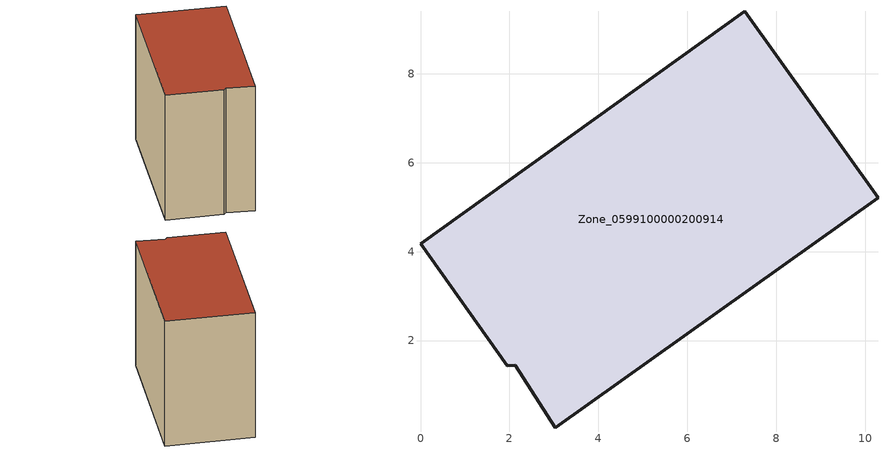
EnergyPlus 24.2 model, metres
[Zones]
Zone_0599100000200914
 floor ground (C_G): 2.13,1.44 1.95,1.44 0,4.17 7.3,9.41 10.29,5.21 3.03,0.04 z0
 wall outside (C_F): 10.29,5.21 7.3,9.41 0,4.17 1.95,1.44 2.13,1.44 3.03,0.04 10.29,5.21 z0:8.13
 roof outside (C_R): 2.13,1.44 3.03,0.04 10.29,5.21 7.3,9.41 0,4.17 1.95,1.44 z8.13
[BUILDING]
Pand.0599100000200914: North Axis=0; Terrain=City; Loads Convergence Tolerance Value=0.04; Temperature Convergence Tolerance Value=0.4; Solar Distribution=FullExterior; Maximum Number of Warmup Days=25; Minimum Number of Warmup Days=1
[Site:Location]
Rotterdam.The.Hague.AP_ZH_NLD Design_Conditions: Latitude=51.96; Longitude=4.45; Time Zone=1; Elevation=-4.5
[SITE:GROUNDTEMPERATURE:BUILDINGSURFACE]
18, 18, 18, 18, 18, 18, 18, 18, 18, 18, 18, 18
[MATERIAL] Thermal Absorptance=0.9; Solar Absorptance=0.7; Visible Absorptance=0.7
Name | Roughness | Thickness | Conductivity | Density | Specific Heat
G.TI.1975-1991 | MediumSmooth | 0.15 | 0.288461 | 540 | 1210
F.TI.1975-1991 | Rough | 0.3 | 0.230769 | 1920 | 840
R.TI.1975-1991 | MediumRough | 0.2 | 0.153846 | 1500 | 1000
[CONSTRUCTION]
C_G: G.TI.1975-1991
C_F: F.TI.1975-1991
C_R: R.TI.1975-1991
[ZONE]
Zone_0599100000200914: Type=1; Multiplier=1; Ceiling Height=Autocalculate; Volume=Autocalculate; Floor Area=autocalculate; Part of Total Floor Area=Yes
[ZONEINFILTRATION:DESIGNFLOWRATE]
Infil_Zone_0599100000200914: Zone or ZoneList or Space or SpaceList=Zone_0599100000200914; Schedule=AlwaysOn; Design Flow Rate Calculation Method=Flow/Area; Flow Rate per Floor Area=0.003; Constant Term Coefficient=1; Temperature Term Coefficient=0; Velocity Term Coefficient=0; Velocity Squared Term Coefficient=0
[HVACTEMPLATE:ZONE:IDEALLOADSAIRSYSTEM]
Zone_0599100000200914: Maximum Heating Supply Air Temperature=50; Minimum Cooling Supply Air Temperature=13; Maximum Heating Supply Air Humidity Ratio=0.0156; Minimum Cooling Supply Air Humidity Ratio=0.0077; Heating Limit=NoLimit; Cooling Limit=NoLimit; Dehumidification Control Type=ConstantSensibleHeatRatio; Cooling Sensible Heat Ratio=0.7; Dehumidification Setpoint=60; Humidification Control Type=None; Humidification Setpoint=30; Outdoor Air Method=None; Outdoor Air Flow Rate per Person=0.00944; Outdoor Air Flow Rate per Zone Floor Area=0; Outdoor Air Flow Rate per Zone=0; Demand Controlled Ventilation Type=None; Outdoor Air Economizer Type=NoEconomizer; Heat Recovery Type=None; Sensible Heat Recovery Effectiveness=0.7; Latent Heat Recovery Effectiveness=0.65
[ZONECONTROL:THERMOSTAT]
ThermostatControl_Zone_0599100000200914: Zone or ZoneList=Zone_0599100000200914; Control Type Schedule=DualSetpointControlType; Control 1=Thermostat_Zone_0599100000200914; Temperature Difference Between Cutout And Setpoint=0
[THERMOSTATSETPOINT:DUALSETPOINT]
Thermostat_Zone_0599100000200914: Heating Setpoint Temperature Schedule=HeatingSetpoint_Zone_0599100000200914; Cooling Setpoint Temperature Schedule=CoolingSetpoint_Zone_0599100000200914
[SCHEDULE:COMPACT]
HeatingSetpoint_Zone_0599100000200914: Through: 12/31, For: AllDays, Until: 24:00, 21
CoolingSetpoint_Zone_0599100000200914: Through: 12/31, For: AllDays, Until: 24:00, 24
DualSetpointControlType: Through: 12/31, For: AllDays, Until: 24:00, 4
AlwaysOn: Through: 12/31, For: AllDays, Until: 24:00, 1
